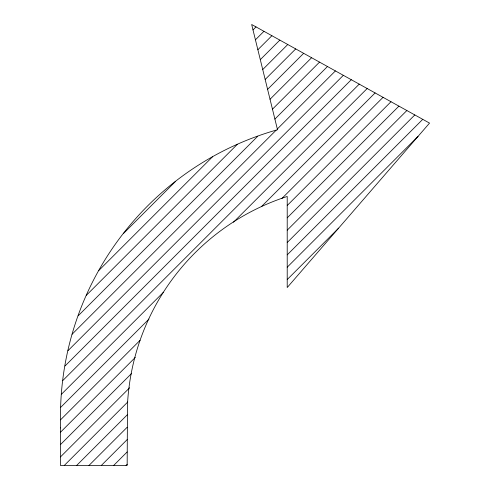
<?xml version="1.0" encoding="UTF-8"?>
<svg xmlns="http://www.w3.org/2000/svg" width="490" height="490" viewBox="0 0 490 490"><rect width="100%" height="100%" fill="white"/><g stroke="black" fill="none" stroke-linecap="round" stroke-linejoin="round"><path stroke-width="0.73" d="M252.999 29.921L256.013 26.907M255.431 39.825L263.951 31.311M257.869 49.735L271.895 35.709M260.3 59.645L279.833 40.113M262.732 69.549L287.771 44.51M265.164 79.46L295.709 48.914M123.437 233.534L175.273 181.692M267.601 89.37L303.653 53.318M98.631 270.682L212.489 156.825M270.033 99.274L311.591 57.716M86.363 295.286L237.393 144.256M272.464 109.184L319.529 62.12M78.204 315.787L257.758 136.232M274.896 119.095L327.473 66.517M72.104 334.229L276.176 130.156M277.328 128.999L335.411 70.921M67.988 350.687L343.349 75.325M65.06 365.957L351.287 79.723M62.751 380.608L359.231 84.127M61.544 394.15L163.476 292.224M233.485 222.215L367.169 88.525M60.613 407.423L148.991 319.045M261.507 206.529L375.107 92.928M60.509 419.869L140.079 340.299M281.768 198.609L383.051 97.332M60.46 432.26L135.307 357.412M287.214 205.506L390.989 101.73M60.46 444.602L131.516 373.545M287.214 217.848L398.927 106.134M60.46 456.943L129.648 387.749M287.214 230.19L406.865 110.532M64.251 465.494L127.786 401.953M287.214 242.525L414.81 114.936M76.612 465.476L127.241 414.846M287.214 254.867L422.748 119.34M88.972 465.457L127.161 427.262M287.214 267.209L418.062 136.367M101.332 465.439L127.161 439.604M287.214 279.551L338.651 228.113M113.692 465.42L127.161 451.945M126.046 465.402L127.161 464.287M60.46 427.929L60.46 465.5L127.161 465.396L127.486 404.256A231.231 231.231 0 0 1 287.214 196.478L287.214 287.544L429.54 123.1L251.67 24.5L277.512 129.74A297.926 297.926 0 0 0 60.589 407.79L60.46 427.929"/></g></svg>
